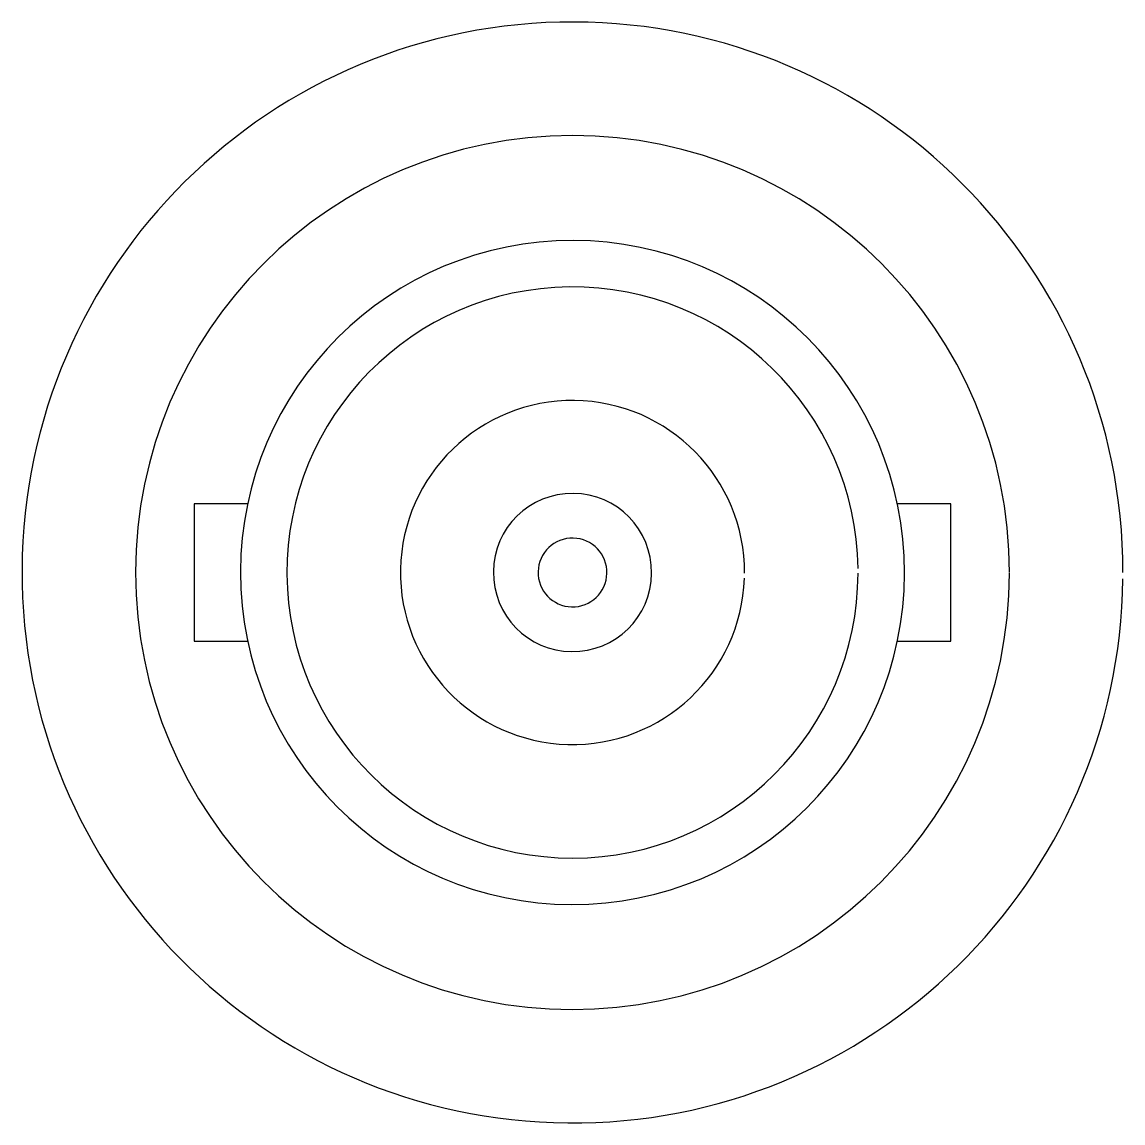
# Model space of a CAD drawing. Extents: x -8 to 8, y -8 to 8.
import ezdxf

# ---------------------------------------------------------------- set-up
doc = ezdxf.new("R2010")
doc.units = 0
doc.layers.add('KOMPONENT', color=10, linetype='CONTINUOUS')

msp = doc.modelspace()

# ---------------------------------------------------------------- linework, layer by layer
at = {"layer": 'KOMPONENT', "color": 0, "linetype": 'CONTINUOUS'}
for points in [[(-4.72, 1), (-5.5, 1), (-5.5, -1)], [(4.72, -1), (5.5, -1), (5.5, 1), (4.72, 1)], [(-5.5, -1), (-4.72, -1)]]:
    msp.add_lwpolyline(points, dxfattribs=at)
at = {"layer": 'KOMPONENT', "color": 0}
for radius, end in [(8, 359.3339), (6.35, 359.9318)]:
    msp.add_arc((0, 0), radius, 0, end, dxfattribs=at)
at = {"layer": 'KOMPONENT', "color": 0, "linetype": 'CONTINUOUS'}
for radius, start, end in [(4.825, 359.8692, 359.8676), (4.15, 0.8323, 359.8469), (2.5, 359.7451, 358.0855), (1.15, 359.4385, 359.4075), (0.5, 358.6785, 358.4931)]:
    msp.add_arc((0, 0), radius, start, end, dxfattribs=at)

doc.saveas('drawing.dxf')
